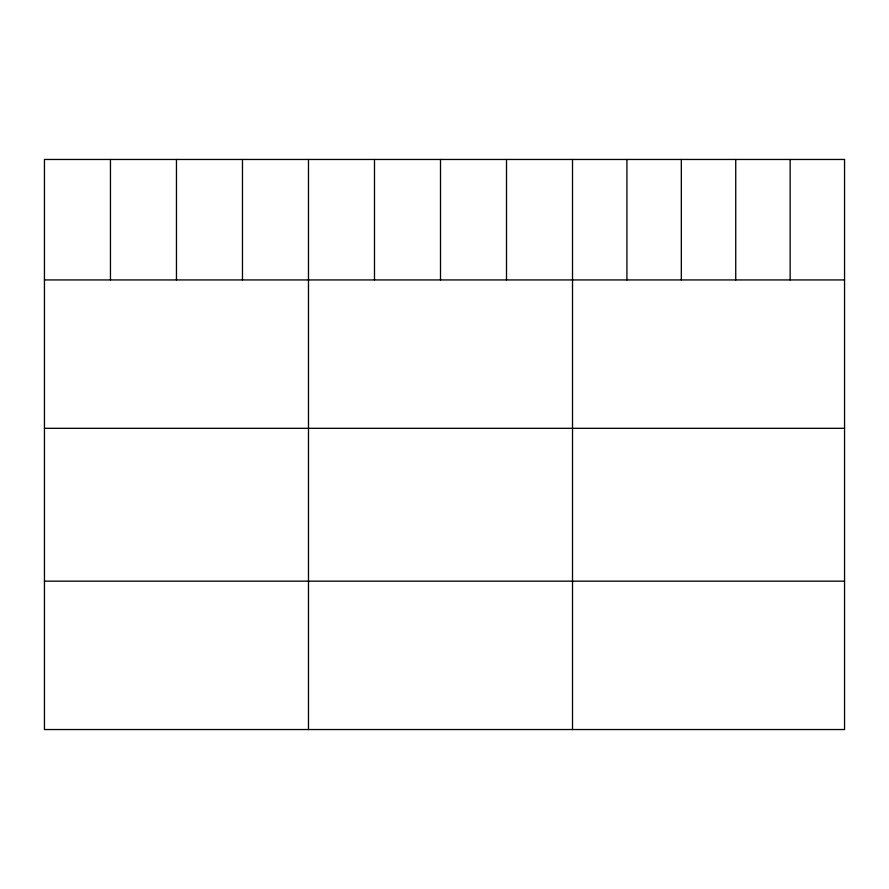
<?xml version="1.0" encoding="UTF-8"?>
<svg xmlns="http://www.w3.org/2000/svg" width="889" height="889" viewBox="0 0 889 889"><rect width="100%" height="100%" fill="white"/><g stroke="black" fill="none" stroke-linecap="round" stroke-linejoin="round"><path stroke-width="1.33" d="M44.45 279.935L844.55 279.935M44.45 428.309L844.55 428.309M44.45 581.162L844.55 581.162M790.143 159.464L790.143 279.935M735.736 159.464L735.736 279.935M681.33 159.464L681.33 279.935M626.923 159.464L626.923 279.935M572.516 159.464L572.516 729.536M506.508 159.464L506.508 279.935M440.5 159.464L440.5 279.935M374.491 159.464L374.491 279.935M308.483 159.464L308.483 729.536M242.475 159.464L242.475 279.935M176.467 159.464L176.467 279.935M110.458 159.464L110.458 279.935M844.55 159.464L44.45 159.464L44.45 729.536L844.55 729.536L844.55 159.464"/></g></svg>
